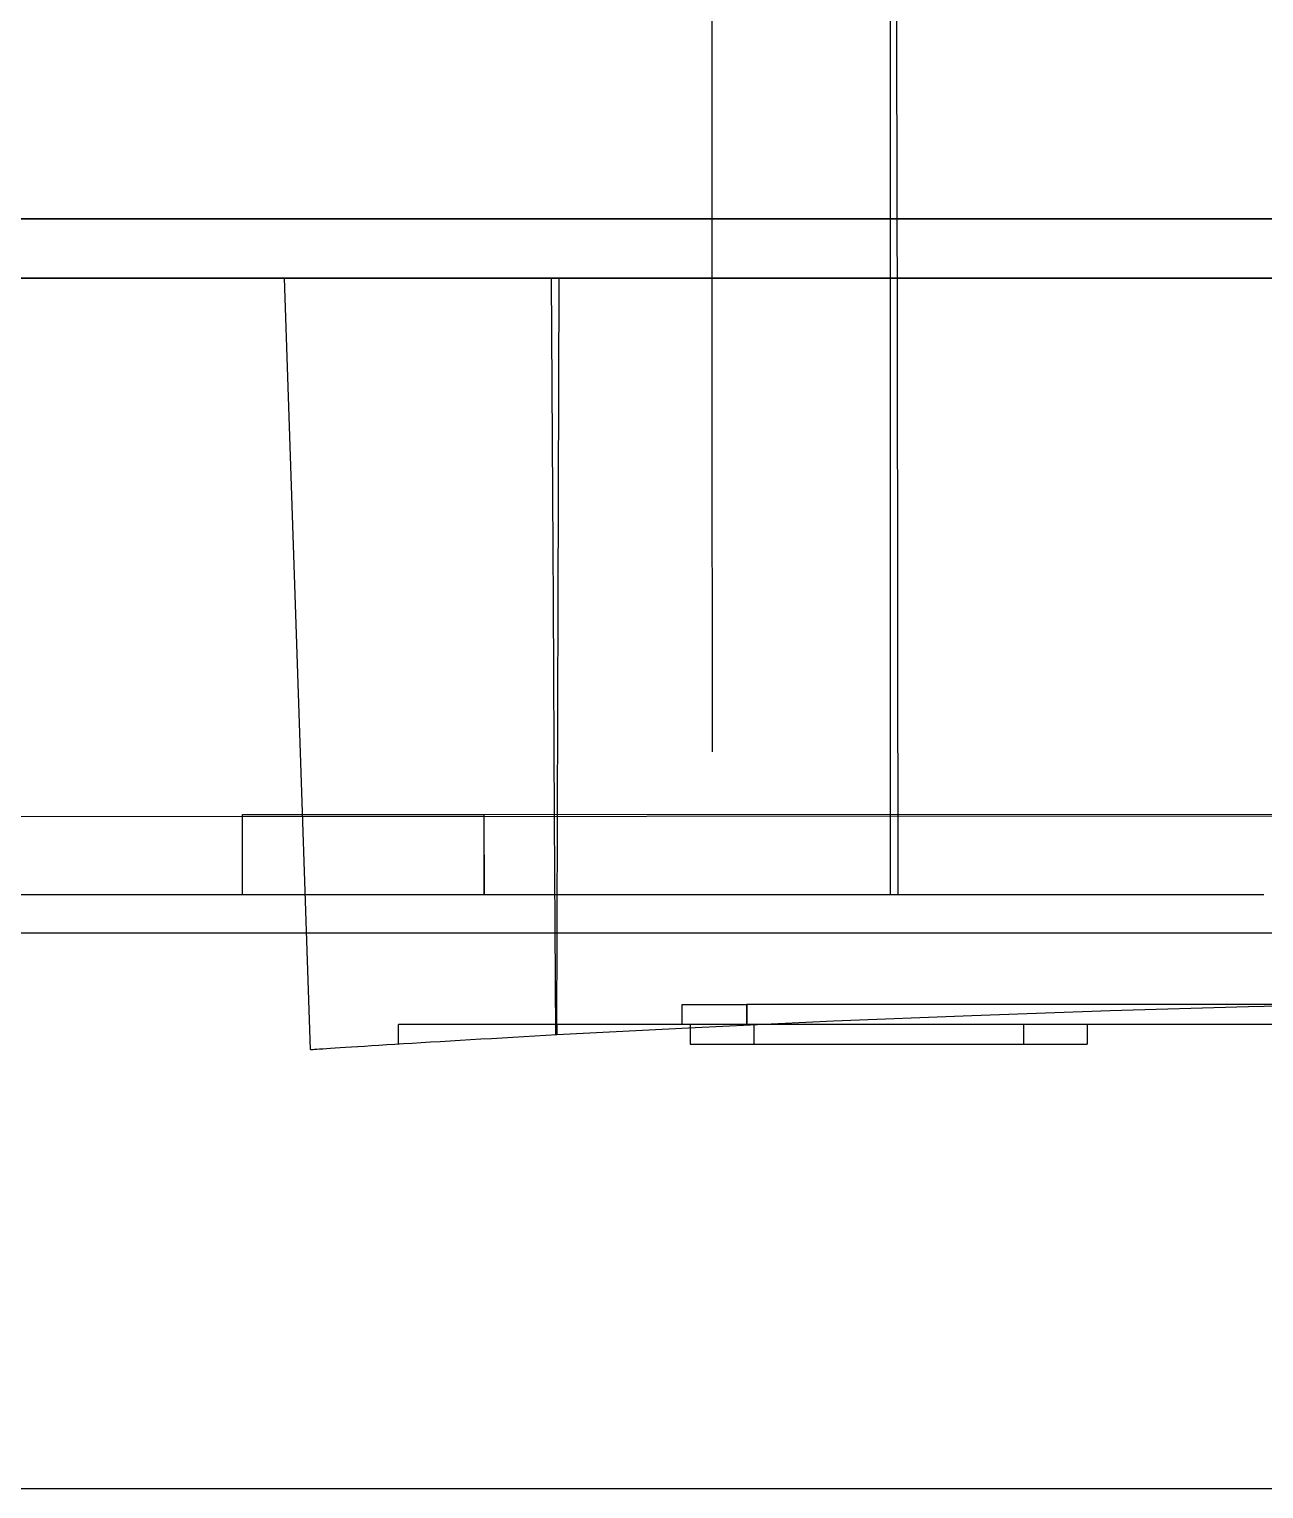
# Model space of a CAD drawing. Extents: x 0 to 320, y 0 to 390.
# Drawn here: x 31.11 to 62.22, y 0 to 36.78 of the extents above; entities that cross this region are included whole.
import ezdxf

# ---------------------------------------------------------------- set-up
doc = ezdxf.new("R2010")
doc.units = 0
doc.layers.add('-15N-THT. THIẾT BỊ ĐÓNG MỞ', color=40, linetype='CONTINUOUS')

# ---------------------------------------------------------------- blocks, each defined once
blk = doc.blocks.new('06 - N - SC VSD CHIẾU TRÊN ATV630C11~C16N4')
at = {"layer": '-15N-THT. THIẾT BỊ ĐÓNG MỞ'}
for p, q in [((-107.185, 14.966), (-107.185, 386)), ((-107.025, 36.409), (-107.034, 43.557)), ((-111.678, 27.857), (-111.68, 37.143)), ((-107.016, 29.261), (-107.025, 36.409)), ((-149.688, 32.002), (-27.399, 32.002)), ((-16.337, 31.999), (-149.687, 31.999)), ((-137.738, 31.999), (-27.389, 31.999)), ((-27.44, 32.002), (-137.694, 32.002)), ((-132.5, 30.499), (-32.411, 30.499)), ((-34.083, 30.502), (-130.773, 30.502)), ((-122.455, 30.502), (-122.448, 30.502)), ((-121.799, 11.068), (-122.455, 30.502)), ((-122.448, 30.5), (-122.455, 30.5)), ((-122.448, 30.502), (-122.427, 30.502)), ((-122.428, 30.5), (-122.448, 30.5)), ((-122.394, 30.5), (-122.428, 30.5)), ((-122.427, 30.502), (-122.393, 30.502)), ((-122.347, 30.5), (-122.394, 30.5)), ((-122.393, 30.502), (-122.344, 30.502)), ((-122.287, 30.5), (-122.347, 30.5)), ((-122.344, 30.502), (-122.282, 30.502)), ((-122.213, 30.5), (-122.287, 30.5)), ((-122.282, 30.502), (-122.206, 30.502)), ((-122.126, 30.5), (-122.213, 30.5)), ((-122.206, 30.502), (-122.117, 30.502)), ((-122.026, 30.499), (-122.126, 30.5)), ((-122.117, 30.502), (-122.014, 30.502)), ((-121.914, 30.499), (-122.026, 30.499)), ((-122.014, 30.502), (-121.899, 30.502)), ((-121.789, 30.499), (-121.914, 30.499)), ((-121.899, 30.502), (-121.77, 30.502)), ((-121.652, 30.499), (-121.789, 30.499)), ((-121.77, 30.502), (-121.629, 30.502)), ((-121.503, 30.499), (-121.652, 30.499)), ((-121.629, 30.502), (-121.476, 30.502)), ((-121.342, 30.499), (-121.503, 30.499)), ((-121.476, 30.502), (-121.311, 30.502)), ((-121.17, 30.499), (-121.342, 30.499)), ((-121.311, 30.502), (-121.134, 30.502)), ((-120.987, 30.499), (-121.17, 30.499)), ((-121.134, 30.502), (-120.946, 30.502)), ((-120.794, 30.499), (-120.987, 30.499)), ((-120.946, 30.502), (-120.747, 30.502)), ((-120.59, 30.499), (-120.794, 30.499)), ((-120.747, 30.502), (-120.537, 30.502)), ((-120.377, 30.499), (-120.59, 30.499)), ((-120.537, 30.502), (-120.318, 30.502)), ((-120.154, 30.499), (-120.377, 30.499)), ((-120.318, 30.502), (-120.088, 30.502)), ((-119.922, 30.499), (-120.154, 30.499)), ((-120.088, 30.502), (-119.85, 30.502)), ((-119.682, 30.499), (-119.922, 30.499)), ((-119.85, 30.502), (-119.603, 30.502)), ((-119.434, 30.499), (-119.682, 30.499)), ((-119.603, 30.502), (-119.348, 30.502)), ((-119.178, 30.499), (-119.434, 30.499)), ((-119.348, 30.502), (-119.085, 30.502)), ((-118.916, 30.499), (-119.178, 30.499)), ((-119.085, 30.502), (-118.815, 30.502)), ((-118.647, 30.499), (-118.916, 30.499)), ((-118.815, 30.502), (-118.538, 30.502)), ((-118.372, 30.499), (-118.647, 30.499)), ((-118.538, 30.502), (-118.256, 30.502)), ((-117.807, 30.499), (-118.372, 30.499)), ((-118.256, 30.502), (-117.674, 30.502)), ((-117.518, 30.499), (-117.807, 30.499)), ((-117.674, 30.502), (-117.377, 30.502)), ((-115.728, 30.499), (-117.518, 30.499)), ((-117.377, 30.502), (-115.536, 30.502)), ((-49.285, 30.499), (-115.728, 30.499)), ((-115.698, 25.054), (-115.728, 30.499)), ((-115.56, 22.334), (-115.536, 30.502)), ((-107.006, 22.114), (-107.016, 29.261)), ((-111.676, 18.571), (-111.678, 27.857)), ((-115.683, 22.332), (-115.698, 25.054)), ((-115.653, 16.887), (-115.683, 22.332)), ((-115.568, 19.611), (-115.56, 22.334)), ((-106.996, 14.966), (-107.006, 22.114)), ((-115.577, 16.889), (-115.568, 19.611)), ((-145.142, 16.93), (144.7, 17.074)), ((-123.515, 14.988), (-123.516, 16.988)), ((-123.515, 14.985), (-123.515, 16.985)), ((-123.514, 14.982), (-123.515, 16.982)), ((-123.514, 14.979), (-123.515, 16.979)), ((-117.433, 16.99), (-117.432, 14.99)), ((-117.433, 16.989), (-117.432, 14.989)), ((-117.433, 16.987), (-117.432, 14.987)), ((-94.185, 16.987), (-117.432, 16.98)), ((-117.432, 16.986), (-117.432, 14.986)), ((-117.432, 16.984), (-117.432, 14.984)), ((-117.432, 16.983), (-117.432, 14.983)), ((-117.432, 16.981), (-117.431, 14.981)), ((-117.432, 16.98), (-117.431, 14.98)), ((-115.638, 14.164), (-115.653, 16.887)), ((-115.585, 14.166), (-115.577, 16.889)), ((-107.185, 14.967), (-131.684, 14.961)), ((-106.867, 14.966), (-106.996, 14.966)), ((-106.727, 14.966), (-106.867, 14.966)), ((-106.577, 14.966), (-106.727, 14.966)), ((-106.416, 14.966), (-106.577, 14.966)), ((-106.245, 14.966), (-106.416, 14.966)), ((-106.065, 14.966), (-106.245, 14.966)), ((-105.875, 14.966), (-106.065, 14.966)), ((-105.675, 14.966), (-105.875, 14.966)), ((-105.466, 14.966), (-105.675, 14.966)), ((-105.249, 14.966), (-105.466, 14.966)), ((-105.022, 14.966), (-105.249, 14.966)), ((-104.787, 14.966), (-105.022, 14.966)), ((-104.544, 14.967), (-104.787, 14.966)), ((-104.293, 14.967), (-104.544, 14.967)), ((-104.035, 14.967), (-104.293, 14.967)), ((-103.769, 14.967), (-104.035, 14.967)), ((-103.496, 14.967), (-103.769, 14.967)), ((-103.217, 14.967), (-103.496, 14.967)), ((-102.931, 14.967), (-103.217, 14.967)), ((-102.639, 14.967), (-102.931, 14.967)), ((-102.342, 14.967), (-102.639, 14.967)), ((-102.039, 14.967), (-102.342, 14.967)), ((-101.732, 14.967), (-102.039, 14.967)), ((-101.419, 14.967), (-101.732, 14.967)), ((-101.103, 14.967), (-101.419, 14.967)), ((-100.782, 14.967), (-101.103, 14.967)), ((-100.458, 14.968), (-100.782, 14.967)), ((-100.131, 14.968), (-100.458, 14.968)), ((-99.802, 14.968), (-100.131, 14.968)), ((-99.469, 14.968), (-99.802, 14.968)), ((-99.135, 14.968), (-99.469, 14.968)), ((-98.8, 14.968), (-99.135, 14.968)), ((-98.463, 14.968), (-98.8, 14.968)), ((-98.125, 14.968), (-98.463, 14.968)), ((-97.787, 14.968), (-98.125, 14.968)), ((-97.782, 14.968), (-97.787, 14.968)), ((-27.483, 14.002), (-137.653, 14.002)), ((-115.624, 11.441), (-115.638, 14.164)), ((-115.593, 11.443), (-115.585, 14.166)), ((-112.435, 11.701), (-112.435, 12.202)), ((-110.813, 12.201), (-110.813, 11.701)), ((-110.809, 12.202), (-110.809, 11.702)), ((-54.138, 12.202), (-110.809, 12.202)), ((-101.653, 12.051), (-98.166, 12.152)), ((-98.166, 12.152), (-94.678, 12.233)), ((-112.109, 11.625), (-108.625, 11.788)), ((-108.625, 11.788), (-105.139, 11.929)), ((-105.139, 11.929), (-101.653, 12.051)), ((-119.581, 11.702), (-119.585, 11.702)), ((-119.585, 11.209), (-119.585, 11.702)), ((-119.521, 11.702), (-119.581, 11.702)), ((-119.485, 11.702), (-119.521, 11.702)), ((-119.331, 11.702), (-119.485, 11.702)), ((-119.265, 11.702), (-119.331, 11.702)), ((-119.022, 11.702), (-119.265, 11.702)), ((-118.927, 11.702), (-119.022, 11.702)), ((-118.603, 11.702), (-118.927, 11.702)), ((-118.483, 11.702), (-118.603, 11.702)), ((-117.8, 11.702), (-118.483, 11.702)), ((-117.649, 11.702), (-117.8, 11.702)), ((-47.311, 11.702), (-117.649, 11.702)), ((-116.426, 11.396), (-116.15, 11.412)), ((-116.15, 11.412), (-115.872, 11.428)), ((-115.872, 11.428), (-115.593, 11.443)), ((-115.611, 11.702), (-115.611, 11.442)), ((-115.593, 11.443), (-112.109, 11.625)), ((-115.59, 11.443), (-115.59, 11.7)), ((-112.235, 11.7), (-112.235, 11.701)), ((-112.235, 11.701), (-112.235, 11.701)), ((-112.235, 11.701), (-112.235, 11.201)), ((-112.235, 11.7), (-112.235, 11.7)), ((-112.235, 11.7), (-112.235, 11.7)), ((-110.635, 11.701), (-110.635, 11.2)), ((-103.835, 11.701), (-103.835, 11.2)), ((-102.234, 11.701), (-102.234, 11.7)), ((-102.234, 11.701), (-102.234, 11.701)), ((-102.234, 11.701), (-102.234, 11.201)), ((-102.234, 11.7), (-102.234, 11.7)), ((-102.234, 11.7), (-102.234, 11.7)), ((-121.799, 11.068), (-121.799, 11.068)), ((-121.799, 11.068), (-121.792, 11.068)), ((-121.792, 11.068), (-121.774, 11.069)), ((-121.774, 11.069), (-121.742, 11.071)), ((-121.742, 11.071), (-121.699, 11.074)), ((-121.699, 11.074), (-121.643, 11.078)), ((-121.643, 11.078), (-121.575, 11.082)), ((-121.575, 11.082), (-121.495, 11.088)), ((-121.495, 11.088), (-121.403, 11.094)), ((-121.403, 11.094), (-121.299, 11.1)), ((-121.299, 11.1), (-121.184, 11.108)), ((-121.184, 11.108), (-121.058, 11.116)), ((-121.058, 11.116), (-120.92, 11.125)), ((-120.92, 11.125), (-120.772, 11.134)), ((-120.772, 11.134), (-120.613, 11.144)), ((-120.613, 11.144), (-120.445, 11.155)), ((-120.445, 11.155), (-120.266, 11.166)), ((-120.266, 11.166), (-120.078, 11.178)), ((-120.078, 11.178), (-119.881, 11.191)), ((-119.881, 11.191), (-119.676, 11.203)), ((-119.676, 11.203), (-119.462, 11.217)), ((-119.585, 11.209), (-119.585, 11.209)), ((-119.462, 11.217), (-119.241, 11.23)), ((-119.241, 11.23), (-119.012, 11.244)), ((-119.012, 11.244), (-118.776, 11.259)), ((-118.776, 11.259), (-118.534, 11.273)), ((-118.534, 11.273), (-118.286, 11.288)), ((-118.286, 11.288), (-118.033, 11.303)), ((-118.033, 11.303), (-117.774, 11.318)), ((-117.774, 11.318), (-117.511, 11.334)), ((-117.511, 11.334), (-117.245, 11.349)), ((-117.245, 11.349), (-116.975, 11.365)), ((-116.975, 11.365), (-116.702, 11.381)), ((-116.702, 11.381), (-116.426, 11.396)), ((-112.235, 11.2), (-112.235, 11.201)), ((-112.235, 11.201), (-112.176, 11.201)), ((-112.235, 11.201), (-112.235, 11.201)), ((-112.235, 11.2), (-112.235, 11.2)), ((-112.235, 11.2), (-112.235, 11.2)), ((-112.176, 11.201), (-112.155, 11.201)), ((-112.155, 11.201), (-111.79, 11.201)), ((-111.79, 11.201), (-111.74, 11.201)), ((-111.74, 11.201), (-110.635, 11.201)), ((-110.635, 11.201), (-103.835, 11.201)), ((-103.835, 11.201), (-102.73, 11.201)), ((-102.73, 11.201), (-102.679, 11.201)), ((-102.679, 11.201), (-102.314, 11.201)), ((-102.314, 11.201), (-102.293, 11.201)), ((-102.293, 11.201), (-102.234, 11.201)), ((-102.234, 11.201), (-102.234, 11.2)), ((-102.234, 11.201), (-102.234, 11.201)), ((-102.234, 11.2), (-102.234, 11.2)), ((-102.234, 11.2), (-102.234, 11.2)), ((160, 0), (-160, 0))]:
    blk.add_line(p, q, dxfattribs=at)
at = {"layer": '-15N-THT. THIẾT BỊ ĐÓNG MỞ', "extrusion": (0, 0, -1)}
for centre, major_axis, ratio, start_param, end_param in [((-117.432, 16.981), (6.083, 0.002), 0.000033, 1.570793, 3.14159), ((-99.185, 14.968), (8, 0.002), 0.000033, 2.924106, 3.141593), ((-110.809, 12.202), (1.625, 0), 0.000023, 3.141593, 4.712389)]:
    blk.add_ellipse(centre, major_axis=major_axis, ratio=ratio, start_param=start_param, end_param=end_param, dxfattribs=at)

msp = doc.modelspace()

# ---------------------------------------------------------------- block references
msp.add_blockref('06 - N - SC VSD CHIẾU TRÊN ATV630C11~C16N4', (160, 0))

doc.saveas('drawing.dxf')
